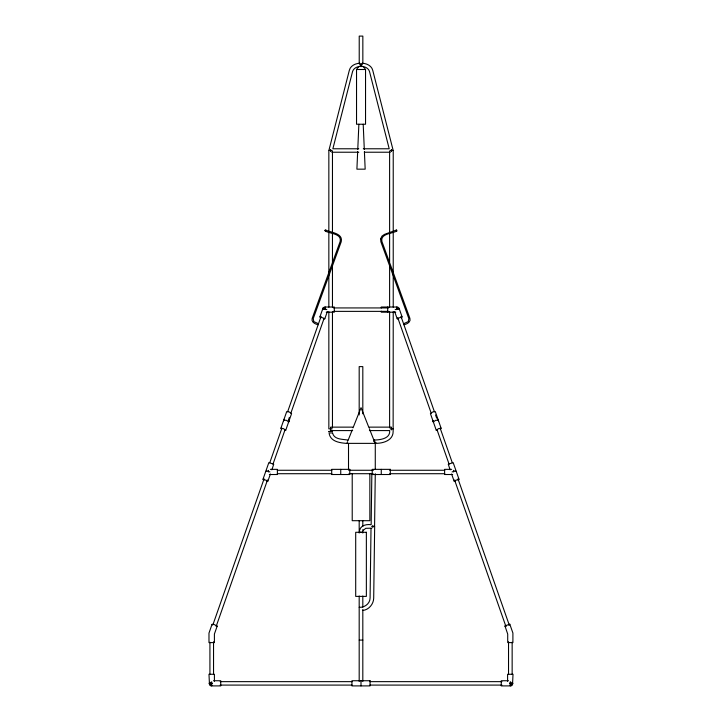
<?xml version="1.0" encoding="UTF-8"?>
<svg xmlns="http://www.w3.org/2000/svg" width="722" height="722" viewBox="0 0 722 722"><rect width="100%" height="100%" fill="white"/><g stroke="black" fill="none" stroke-linecap="round" stroke-linejoin="round"><path stroke-width="1.08" d="M372.85 527.52L372.85 525.39M371.009 528.684L370.088 597.906C370.097 603.592 364.655 607.626 359.222 607.337M371.839 473.695L371.153 524.732C366.641 524.019 360.774 525.219 359.565 530.345M374.574 526.473L375.278 473.722M357.67 151.602L356.903 169.165L365.17 169.165L364.402 151.602M357.769 149.409L358.87 124.238M288.665 421.919L286.3 420.276L283.773 420.276M326.813 309.603L323.79 308.592L322.788 308.98M271.86 469.832L273.728 464.246L268.837 462.603L263.007 479.237L263.873 480.256M265.886 471.313L266.887 470.924L269.911 471.935M266.887 481.276L267.898 480.888L263.007 479.237M284.784 430.24L285.75 430.24L291.58 413.607L289.215 411.955L286.724 411.567L280.894 428.209L281.76 429.22M285.75 430.24L283.385 428.597L280.894 428.209M322.824 308.592L319.909 316.904L320.776 317.924M323.799 318.934L324.801 318.546L319.909 316.904M360.702 66.433L361.244 63.698M323.059 308.005L322.535 309.603L323.059 308.005L324.413 307.021L334.304 307.021L334.304 312.184L326.254 312.184M210.264 682.308L210.264 684.429L211.726 685.088M507.593 681.306L507.593 674.267L513.017 674.267L512.503 684.916L511.14 685.9L501.258 685.9L501.258 680.738L508.441 680.738M212.042 624.359L208.983 633.095L208.983 642.598L214.407 642.598L214.407 634.006L217.178 626.109L213.92 624.377L212.042 624.359L212.476 624.882M212.891 624.828L264.072 478.812M269.748 462.802L281.67 428.787M287.627 411.793L321.073 316.398M216.14 626.47L267.492 480.004M272.979 464.165L284.91 430.141M288.258 420.574L289.378 417.388M290.858 413.155L323.934 318.808M267.853 481.276L270.407 473.993M324.765 318.934L327.31 311.66M347.526 441.765L346.885 443.371L375.178 443.371M347.923 440.772L352.246 429.852M353.04 427.848L361.036 407.65L369.032 427.848M396.279 230.092L396.631 231.058M363.328 530.219L365.792 528.323L371.875 528.17M356.984 68.662L358.329 67.326M323.826 308.592L325.288 307.933M401.224 317.924L402.091 316.904L399.176 308.592L395.187 309.603M440.24 429.22L441.106 428.209L435.276 411.567L432.785 411.955L430.42 413.607L436.25 430.24L437.216 430.24M458.127 480.256L458.993 479.237L453.163 462.603L448.272 464.246L450.14 469.832M508.947 625.234L509.813 624.214L504.931 625.857L507.71 634.078L507.71 642.598L512.9 642.598L512.9 633.023L509.813 624.214M452.089 471.935L455.113 470.924L456.114 471.313M216.627 626.299L217.178 626.109M325.451 231.067L325.803 230.092M390.385 150.763L393.084 150.077L372.787 70.476C371.722 65.747 366.74 63.437 362.273 63.238M396.739 309.233L398.4 308.98M359.8 63.238C355.332 63.437 350.35 65.747 349.286 70.476L328.988 150.077L331.687 150.763M374.411 440.041C380.277 439.869 390.349 438.714 389.7 430.583L369.429 430.583M375.593 443.344C382.949 443.434 393.21 440.546 393.138 431.503L393.228 311.651M362.841 610.469C368.843 609.774 373.554 604.161 373.698 598.195L374.664 526.473L371.622 526.437M328.943 431.603L332.364 431.196M359.574 64.745L362.498 64.745M359.222 66.514L362.841 66.514M358.78 148.777L332.869 148.777L352.598 71.406C354.818 64.682 367.254 64.682 369.474 71.406L389.203 148.777L363.292 148.777M332.12 150.501L328.844 150.501L328.844 307.148M389.952 150.501L393.228 150.501L393.228 307.148M331.777 152.225L358.78 152.225M364.411 152.225L390.295 152.225M333.663 307.933L388.4 307.933M396.784 307.933L398.246 308.592M323.673 308.98L325.324 309.233M333.663 311.372L388.4 311.372M395.746 312.184L381.261 312.184L381.261 311.2M402.091 316.904L397.199 318.546L398.201 318.934M330.649 427.135L352.634 427.135M369.429 427.135L391.414 427.135M441.106 428.209L438.615 428.597L436.25 430.24M332.12 428.859L328.844 428.859L328.844 311.651M390.187 428.859L393.228 428.859M330.649 430.583L352.634 430.583M328.844 431.404L332.463 431.404M328.844 432.947L332.463 432.947M270.362 469.354L277.392 469.354L277.392 474.516L269.351 474.516M451.638 469.354L444.608 469.354L444.608 474.516L452.649 474.516M277.293 470.266L331.858 470.266M348.654 470.266L373.418 470.266M389.709 470.266L444.779 470.266M277.293 473.713L331.858 473.713M348.943 473.704L373.13 473.704M389.709 473.713L444.779 473.713M458.993 479.237L454.102 480.888L455.113 481.276M504.967 626.245L505.932 626.245M359.222 640.089L362.841 640.089M213.559 680.738L220.742 680.738L220.742 685.9L210.86 685.9L209.497 684.916L208.983 674.267L214.407 674.267L214.407 681.306M220.147 681.649L352.056 681.649M370.016 681.649L501.925 681.649M208.983 683.319L212.53 683.319M509.47 683.319L513.017 683.319M220.147 685.088L352.056 685.088M370.016 685.088L501.925 685.088M359.366 532.078L362.787 532.484M347.661 440.041C342.508 439.084 334.196 439.734 332.589 433.11M347.399 443.479C340.64 442.911 331.028 442.081 329.223 433.922M373.635 441.205L376.009 442.658M363.735 67.326L365.088 68.662M369.429 428.859L374.149 440.772M400.999 316.398L434.445 411.793M435.556 414.979L436.675 418.155M440.393 428.787L452.324 462.802M457.992 478.812L509.181 624.828M397.768 317.752L431.205 413.155M437.162 430.141L449.093 464.165M454.58 480.004L505.923 626.47M394.69 311.66L397.235 318.934M451.593 473.993L454.147 481.276M511.808 682.308L512.151 683.373L510.896 685.088L510.337 685.088L510.337 682.308M399.465 309.603L398.941 308.005L397.587 307.021L381.261 307.021L381.261 308.005M360.829 63.698L361.37 66.433M374.276 440.059L374.7 442.812M438.227 420.276L435.7 420.276L433.335 421.919M363.202 124.238L364.303 149.409M512.151 642.201L512.151 674.465M510.301 681.721L510.301 685.9M508.532 641.777L508.532 674.375M453.651 470.347L453.651 471.935M396.748 307.021L396.784 309.657M391.414 149.436L391.414 151.566M391.414 427.794L391.414 429.924M389.609 151.629L389.609 262.068M389.609 265.452L389.609 307.148M389.609 311.651L389.609 427.731M387.696 307.021L387.696 312.184M381.261 469.354L381.261 474.516M375.278 443.859L375.278 469.291M374.537 440.041L374.537 442.821M369.854 473.704L369.854 520.697L352.219 520.697L352.219 473.704M362.841 63.644L362.841 36.1L359.222 36.1L359.222 63.644M362.814 413.832L362.814 366.614L359.186 366.614L359.186 414.96M362.814 520.652L362.814 526.275M362.814 529.65L362.814 533.026M362.814 595.984L362.814 607.229M362.814 609.476L362.814 681.442M361 680.738L361 685.9M359.186 520.652L359.186 533.026M359.186 595.984L359.186 681.442M348.509 443.371L348.509 469.21M340.739 469.354L340.739 474.516M332.463 151.629L332.463 263.196M332.463 265.452L332.463 307.148M332.463 311.651L332.463 427.731M330.649 149.436L330.649 151.566M330.649 427.794L330.649 429.924M325.252 307.021L325.252 309.603M268.349 470.347L268.349 471.935M213.541 641.777L213.541 674.375M211.699 681.721L211.699 685.9M209.921 642.201L209.921 674.465M324.954 230.336L325.135 230.95C329.503 233.738 341.93 233.377 340.17 241.464L312.202 318.312C310.92 322.012 315.153 324.205 318.149 324.701L318.501 323.736L313.799 321.597L313.24 318.628L341.208 241.789C343.356 233.044 330.505 232.538 325.487 229.975L324.954 230.336M380.647 238.838L380.873 241.78L408.842 318.619L408.282 321.588L403.58 323.727L403.932 324.701C406.928 324.205 411.161 322.003 409.879 318.303L381.911 241.464C380.151 233.377 392.578 233.729 396.947 230.941L396.595 229.975L384.501 234.379L381.983 236.103L380.647 238.838M283.8 420.051L283.52 420.908L284.044 419.311L283.8 420.051M288.953 420.908L288.43 422.496L288.953 420.908M365.54 69.502L356.533 69.502L356.533 124.238L365.54 124.238L365.54 69.502M349.782 469.354L331.687 469.354L331.687 474.516L349.782 474.516L349.782 469.354M390.313 469.354L372.218 469.354L372.218 474.516L390.313 474.516L390.313 469.354M366.361 532.285L355.702 532.285L355.702 596.399L366.361 596.399L366.361 532.285M370.052 680.738L351.948 680.738L351.948 685.9L370.052 685.9L370.052 680.738M438.2 420.051L437.956 419.311L438.48 420.908L438.2 420.051M433.57 422.496L433.047 420.908L433.57 422.496"/></g></svg>
